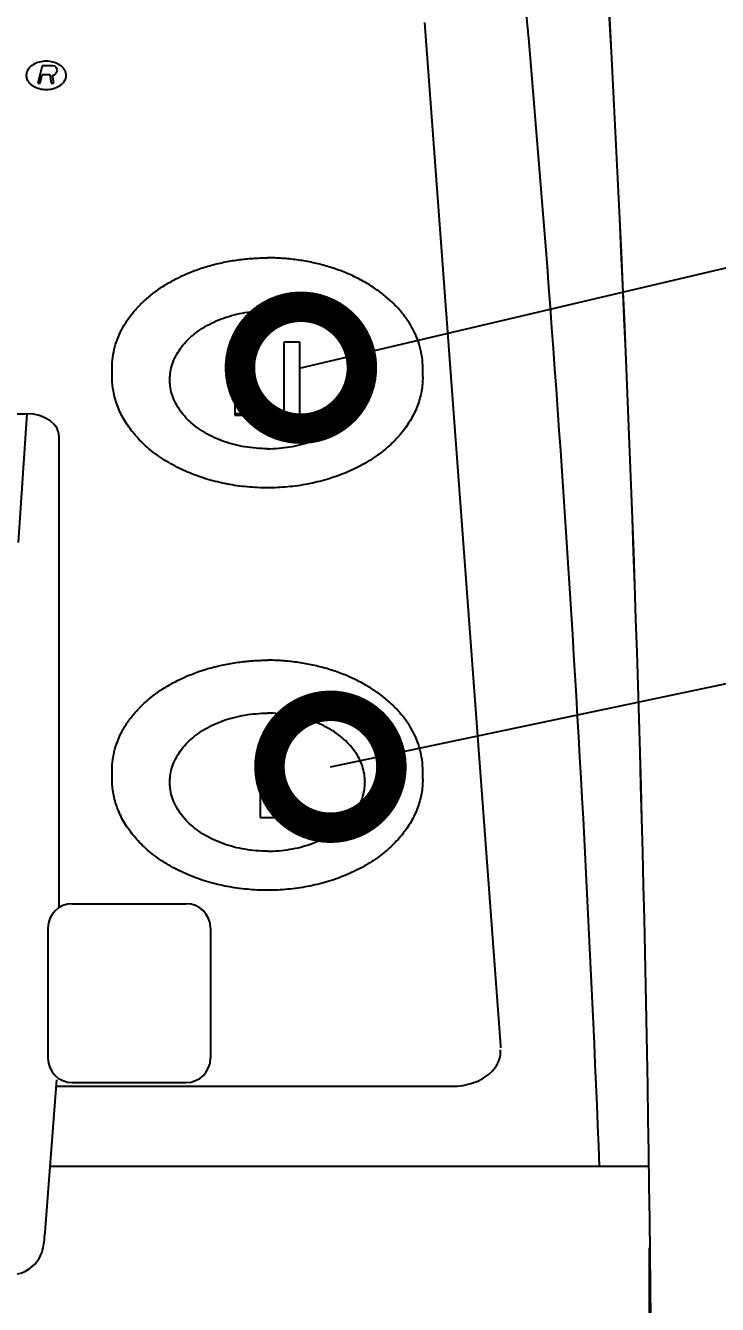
# Model space of a CAD drawing. Extents: x 230 to 4050, y 0 to 2754.
# Drawn here: x 1077.4 to 1162.5, y 2149.2 to 2306.5 of the extents above; entities that cross this region are included whole.
import ezdxf

# ---------------------------------------------------------------- set-up
doc = ezdxf.new("R2010")
doc.units = 0
doc.header["$PDMODE"] = 3
doc.layers.get('0').update_dxf_attribs({"linetype": 'CONTINUOUS'})
doc.layers.get('DEFPOINTS').update_dxf_attribs({"linetype": 'CONTINUOUS'})
doc.layers.add('SUNPOU', color=7, linetype='CONTINUOUS')
doc.styles.get("Standard").update_dxf_attribs({"font": 'SIMPLEX.shx', "bigfont": 'extfont.shx'})
doc.dimstyles.get("Standard").update_dxf_attribs({"dimscale": 10, "dimtxt": 2, "dimasz": 3, "dimexe": 1, "dimexo": 1, "dimgap": 0.6, "dimtad": 3, "dimdec": 0, "dimzin": 0, "dimdsep": 46, "dimtxsty": 'STANDARD', "dimblk1": 'OPEN', "dimblk2": 'OPEN', "dimsah": 1, "dimcen": 1.5, "dimadec": 0, "dimazin": 0, "dimtfac": 1, "dimtdec": 0, "dimtmove": 0, "dimatfit": 0, "dimldrblk": 'DOTSMALL', "dimfxl": 1, "dimtvp": 1, "dimtolj": 1, "dimtzin": 0, "dimarcsym": 0})

# ---------------------------------------------------------------- blocks, each defined once
blk = doc.blocks.new('_OPEN')
at = {"color": 0, "linetype": 'ByBlock'}
for p, q in [((-1, 0.1667), (0, 0)), ((0, 0), (-1, -0.1667)), ((0, 0), (-1, 0))]:
    blk.add_line(p, q, dxfattribs=at)
blk = doc.blocks.new('*D22')
at = {"layer": 'DEFPOINTS', "color": 0}
for p in [(1086.16, 2398.56), (999.16, 1813.36), (1431.7, 1813.36)]:
    blk.add_point(p, dxfattribs=at)
at = {"layer": 'SUNPOU', "color": 0, "lineweight": -2}
for p, q in [((1096.16, 2398.56), (1441.7, 2398.56)), ((1431.7, 2368.56), (1431.7, 1843.36)), ((1009.16, 1813.36), (1441.7, 1813.36))]:
    blk.add_line(p, q, dxfattribs=at)
at = {"layer": 'SUNPOU', "color": 0, "lineweight": -2, "xscale": 30, "yscale": 30, "zscale": 30}
for p, rotation in [((1431.7, 2398.56), 90), ((1431.7, 1813.36), 270)]:
    blk.add_blockref('_OPEN', p, dxfattribs=dict(at, rotation=rotation))
at = {"layer": 'SUNPOU', "color": 0, "insert": (1415.7, 2105.96), "char_height": 20, "attachment_point": 5, "rotation": 90}
blk.add_mtext('\\A1;585', dxfattribs=at)
blk = doc.blocks.new('_DotSmall')
at = {"color": 0, "linetype": 'ByBlock', "const_width": 0.5}
blk.add_lwpolyline([(-0.0625, 0, 1), (0.0625, 0, 1)], format="xyb", close=True, dxfattribs=at)
blk = doc.blocks.new('*D11')
at = {"layer": 'DEFPOINTS', "color": 0}
for p in [(1086.16, 2398.56), (1063.38, 1838.45), (1381.7, 1838.45)]:
    blk.add_point(p, dxfattribs=at)
at = {"layer": 'SUNPOU', "color": 0, "lineweight": -2}
for p, q in [((1096.16, 2398.56), (1391.7, 2398.56)), ((1381.7, 2368.56), (1381.7, 1868.45)), ((1073.38, 1838.45), (1391.7, 1838.45))]:
    blk.add_line(p, q, dxfattribs=at)
at = {"layer": 'SUNPOU', "color": 0, "lineweight": -2, "xscale": 30, "yscale": 30, "zscale": 30}
for p, rotation in [((1381.7, 2398.56), 90), ((1381.7, 1838.45), 270)]:
    blk.add_blockref('_OPEN', p, dxfattribs=dict(at, rotation=rotation))
at = {"layer": 'SUNPOU', "color": 0, "insert": (1365.7, 2118.5), "char_height": 20, "attachment_point": 5, "rotation": 90}
blk.add_mtext('\\A1;560', dxfattribs=at)
blk = doc.blocks.new('*D17')
at = {"layer": 'DEFPOINTS', "color": 0}
for p in [(844.23, 2166.2), (1154.09, 2166.2), (844.23, 1705.76)]:
    blk.add_point(p, dxfattribs=at)
at = {"layer": 'SUNPOU', "color": 0, "lineweight": -2}
for p, q in [((844.23, 2156.2), (844.23, 1695.76)), ((1154.09, 2156.2), (1154.09, 1695.76)), ((1124.09, 1705.76), (874.23, 1705.76))]:
    blk.add_line(p, q, dxfattribs=at)
at = {"layer": 'SUNPOU', "color": 0, "lineweight": -2, "xscale": 30, "yscale": 30, "zscale": 30, "rotation": 180}
blk.add_blockref('_OPEN', (844.23, 1705.76), dxfattribs=at)
at = {"layer": 'SUNPOU', "color": 0, "lineweight": -2, "xscale": 30, "yscale": 30, "zscale": 30}
blk.add_blockref('_OPEN', (1154.09, 1705.76), dxfattribs=at)
at = {"layer": 'SUNPOU', "color": 0, "insert": (999.16, 1721.76), "char_height": 20, "attachment_point": 5}
blk.add_mtext('\\A1;310', dxfattribs=at)

msp = doc.modelspace()

# ---------------------------------------------------------------- linework, layer by layer
at = {"color": 2}
for p, q in [((1126.46, 2306.9), (1135.83, 2181.03)), ((1079.45, 2301.57), (1078.92, 2299.46)), ((1080.76, 2301.57), (1079.45, 2301.57)), ((1081.02, 2301.52), (1080.76, 2301.57)), ((1081.2, 2301.37), (1081.02, 2301.52)), ((1081.31, 2301.17), (1081.2, 2301.37)), ((1081.33, 2301.02), (1081.31, 2301.17)), ((1079.2, 2299.46), (1079.46, 2300.5)), ((1079.46, 2300.5), (1080.41, 2300.5)), ((1080.41, 2300.5), (1080.56, 2299.46)), ((1080.74, 2300.38), (1080.98, 2300.48)), ((1080.91, 2299.46), (1080.74, 2300.38)), ((1080.98, 2300.48), (1081.19, 2300.68)), ((1081.19, 2300.68), (1081.28, 2300.83)), ((1081.28, 2300.83), (1081.33, 2301.02)), ((1078.92, 2299.46), (1079.2, 2299.46)), ((1080.56, 2299.46), (1080.91, 2299.45)), ((1103.16, 2267.6), (1103.16, 2258.63)), ((1105.16, 2267.6), (1103.16, 2267.6)), ((1105.16, 2258.63), (1105.16, 2267.6)), ((1109.16, 2267.6), (1109.16, 2258.63)), ((1111.16, 2267.6), (1109.16, 2267.6)), ((1111.16, 2258.63), (1111.16, 2267.6)), ((1088.06, 2263.33), (1088.06, 2264.46)), ((1126.26, 2263.33), (1126.26, 2264.46)), ((920.75, 2258.78), (1077.57, 2258.78)), ((1077.57, 2258.78), (1076.52, 2242.96)), ((1103.16, 2258.84), (1105.16, 2258.84)), ((1103.16, 2258.63), (1105.16, 2258.63)), ((1109.16, 2258.63), (1111.16, 2258.63)), ((1081.55, 2198.05), (1081.55, 2255.95)), ((1106.28, 2218.11), (1106.28, 2209.13)), ((1108.03, 2218.11), (1106.28, 2218.11)), ((1108.03, 2209.13), (1108.03, 2218.11)), ((1088.06, 2214.06), (1088.06, 2215.19)), ((1088.06, 2213.83), (1088.06, 2214.96)), ((1126.26, 2213.83), (1126.26, 2214.96)), ((1106.28, 2209.13), (1108.03, 2209.13)), ((1083.16, 2198.53), (1097.16, 2198.53)), ((1080.16, 2195.53), (1080.16, 2179.53)), ((1100.16, 2195.53), (1100.16, 2179.53)), ((1135.83, 2181.03), (1135.84, 2180.81)), ((1135.84, 2180.31), (1135.83, 2180.54)), ((1079.81, 2158.14), (1081.28, 2176.88)), ((1081.21, 2176.07), (1129.84, 2176.07)), ((1083.16, 2176.53), (1097.16, 2176.53))]:
    msp.add_line(p, q, dxfattribs=at)
at = {"color": 2, "linetype": 'Continuous'}
msp.add_line((1154.09, 2166.2), (1080.4, 2166.2), dxfattribs=at)
at = {"color": 2}
for points in [[(1075.62, 2152.91), (1075.9, 2152.92), (1076.44, 2153), (1076.95, 2153.14), (1077.42, 2153.34), (1077.86, 2153.6), (1078.24, 2153.89), (1078.57, 2154.21), (1078.85, 2154.56), (1079.08, 2154.9), (1079.26, 2155.25), (1079.4, 2155.59), (1079.51, 2155.91), (1079.58, 2156.19), (1079.62, 2156.44), (1079.66, 2156.69), (1079.69, 2156.93), (1079.73, 2157.2), (1079.76, 2157.5), (1079.79, 2157.84), (1079.81, 2158.14)], [(1075.62, 2152.91), (1075.9, 2152.92), (1076.44, 2153), (1076.95, 2153.14), (1077.42, 2153.34), (1077.86, 2153.6), (1078.24, 2153.89), (1078.57, 2154.21), (1078.85, 2154.56), (1079.08, 2154.9), (1079.26, 2155.25), (1079.4, 2155.59), (1079.51, 2155.91), (1079.58, 2156.19), (1079.62, 2156.44), (1079.66, 2156.69), (1079.69, 2156.93), (1079.73, 2157.2)]]:
    msp.add_lwpolyline(points, dxfattribs=at)
for centre, radius, start, end in [((-2382.32, 2115.65), 3536.76, 359.18408, 3.44063), ((-1845.45, 2047.99), 2995.79, 2.26144, 5.34574), ((1078.67, 2300.41), 1.16, 177.5374, 182.4626), ((1081.25, 2300.41), 1.16, 357.5374, 2.4626), ((1083.16, 2195.53), 3, 90, 180), ((1097.16, 2195.53), 3, 0, 90), ((1083.16, 2179.53), 3, 180, 270), ((1097.16, 2179.53), 3, 270, 0)]:
    msp.add_arc(centre, radius, start, end, dxfattribs=at)
at = {"color": 3}
msp.add_arc((-2382.3, 2115.65), 3536.75, 359.18407, 3.44064, dxfattribs=at)
at = {"color": 2}
msp.add_ellipse((1077.55, 2255.93), major_axis=(4.01, 0.03), ratio=0.710784, start_param=-0.006126, end_param=1.558671, dxfattribs=at)
for points, knots in [([(1082.27, 2301), (1082.16, 2301.2), (1081.84, 2301.58), (1081.18, 2301.95), (1080.38, 2302.15), (1079.54, 2302.15), (1078.74, 2301.95), (1078.08, 2301.58), (1077.75, 2301.2), (1077.65, 2301)], [0, 0, 0, 0, 0.674049, 1.433503, 2.260805, 3.113418, 3.940721, 4.700174, 5.374224, 5.374224, 5.374224, 5.374224]), ([(1077.51, 2300.36), (1077.51, 2300.17), (1077.63, 2299.76), (1078.08, 2299.24), (1078.74, 2298.86), (1079.54, 2298.66), (1080.38, 2298.66), (1081.18, 2298.86), (1081.84, 2299.24), (1082.29, 2299.76), (1082.41, 2300.17), (1082.41, 2300.36)], [0, 0, 0, 0, 0.563455, 1.237505, 1.996958, 2.824261, 3.676873, 4.504176, 5.263629, 5.937679, 6.501134, 6.501134, 6.501134, 6.501134]), ([(1088.06, 2264.46), (1088.06, 2264.67), (1088.08, 2265.32), (1088.23, 2266.39), (1088.57, 2267.66), (1089.09, 2268.9), (1089.77, 2270.1), (1090.61, 2271.24), (1091.6, 2272.32), (1092.72, 2273.33), (1093.98, 2274.26), (1095.36, 2275.1), (1096.84, 2275.85), (1098.41, 2276.49), (1100.06, 2277.02), (1101.78, 2277.44), (1103.55, 2277.74), (1105.35, 2277.92), (1106.55, 2277.97), (1107.16, 2277.97)], [0, 0, 0, 0, 0.642992, 1.934044, 3.242116, 4.577407, 5.948563, 7.36233, 8.823399, 10.334395, 11.895975, 13.506992, 15.164692, 16.864929, 18.602372, 20.370724, 22.162918, 23.971321, 25.787921, 25.787921, 25.787921, 25.787921]), ([(1126.26, 2264.46), (1126.26, 2264.67), (1126.24, 2265.32), (1126.09, 2266.39), (1125.74, 2267.66), (1125.23, 2268.9), (1124.55, 2270.1), (1123.71, 2271.24), (1122.72, 2272.32), (1121.6, 2273.33), (1120.34, 2274.26), (1118.96, 2275.1), (1117.48, 2275.85), (1115.91, 2276.49), (1114.25, 2277.02), (1112.54, 2277.44), (1110.77, 2277.74), (1108.97, 2277.92), (1107.77, 2277.97), (1107.16, 2277.97)], [0, 0, 0, 0, 0.642992, 1.934044, 3.242116, 4.577407, 5.948563, 7.36233, 8.823399, 10.334395, 11.895975, 13.506992, 15.164692, 16.864929, 18.602372, 20.370724, 22.162918, 23.971321, 25.787921, 25.787921, 25.787921, 25.787921]), ([(1095.16, 2262.97), (1095.16, 2263.14), (1095.18, 2263.63), (1095.32, 2264.46), (1095.64, 2265.43), (1096.13, 2266.36), (1096.76, 2267.24), (1097.53, 2268.07), (1098.43, 2268.82), (1099.45, 2269.5), (1100.57, 2270.09), (1101.78, 2270.58), (1103.06, 2270.97), (1104.4, 2271.25), (1105.77, 2271.42), (1106.69, 2271.46), (1107.16, 2271.46)], [0, 0, 0, 0, 0.493791, 1.487169, 2.499819, 3.542688, 4.624259, 5.750175, 6.923195, 8.143368, 9.408335, 10.713683, 12.053311, 13.419789, 14.804706, 16.199001, 16.199001, 16.199001, 16.199001]), ([(1119.16, 2262.97), (1119.16, 2263.14), (1119.14, 2263.63), (1119, 2264.46), (1118.68, 2265.43), (1118.19, 2266.36), (1117.56, 2267.24), (1116.79, 2268.07), (1115.89, 2268.82), (1114.87, 2269.5), (1113.75, 2270.09), (1112.54, 2270.58), (1111.26, 2270.97), (1109.92, 2271.25), (1108.55, 2271.42), (1107.62, 2271.46), (1107.16, 2271.46)], [0, 0, 0, 0, 0.493791, 1.487169, 2.499819, 3.542688, 4.624259, 5.750175, 6.923195, 8.143368, 9.408335, 10.713683, 12.053311, 13.419789, 14.804706, 16.199001, 16.199001, 16.199001, 16.199001]), ([(1107.16, 2249.68), (1106.33, 2249.68), (1104.67, 2249.75), (1102.22, 2250.1), (1099.85, 2250.67), (1097.61, 2251.46), (1095.52, 2252.45), (1093.64, 2253.62), (1091.98, 2254.97), (1090.58, 2256.46), (1089.47, 2258.07), (1088.66, 2259.77), (1088.17, 2261.53), (1088.06, 2262.73), (1088.06, 2263.33)], [0, 0, 0, 0, 2.497537, 4.974385, 7.411352, 9.789849, 12.095404, 14.316643, 16.444912, 18.479645, 20.425746, 22.294072, 24.106861, 25.888903, 25.888903, 25.888903, 25.888903]), ([(1107.16, 2254.49), (1106.69, 2254.49), (1105.77, 2254.53), (1104.4, 2254.7), (1103.06, 2254.98), (1101.78, 2255.37), (1100.57, 2255.86), (1099.45, 2256.45), (1098.43, 2257.12), (1097.53, 2257.88), (1096.76, 2258.7), (1096.13, 2259.59), (1095.64, 2260.52), (1095.32, 2261.49), (1095.18, 2262.31), (1095.16, 2262.81), (1095.16, 2262.97)], [0, 0, 0, 0, 1.394296, 2.779212, 4.14569, 5.485318, 6.790666, 8.055633, 9.275806, 10.448826, 11.574743, 12.656314, 13.699182, 14.711832, 15.70521, 16.199001, 16.199001, 16.199001, 16.199001]), ([(1126.26, 2263.33), (1126.26, 2262.73), (1126.15, 2261.53), (1125.66, 2259.77), (1124.85, 2258.07), (1123.74, 2256.46), (1122.34, 2254.97), (1120.68, 2253.62), (1118.79, 2252.44), (1116.71, 2251.45), (1114.46, 2250.67), (1112.1, 2250.1), (1109.65, 2249.75), (1107.99, 2249.68), (1107.16, 2249.68)], [0, 0, 0, 0, 1.780865, 3.593482, 5.462389, 7.409581, 9.44563, 11.575153, 13.797355, 16.103405, 18.481804, 20.918024, 23.393449, 25.888901, 25.888901, 25.888901, 25.888901]), ([(1107.16, 2254.49), (1107.62, 2254.49), (1108.55, 2254.53), (1109.92, 2254.7), (1111.26, 2254.98), (1112.54, 2255.37), (1113.75, 2255.86), (1114.87, 2256.45), (1115.89, 2257.12), (1116.79, 2257.88), (1117.56, 2258.7), (1118.19, 2259.59), (1118.68, 2260.52), (1119, 2261.49), (1119.14, 2262.31), (1119.16, 2262.81), (1119.16, 2262.97)], [0, 0, 0, 0, 1.394296, 2.779212, 4.14569, 5.485318, 6.790666, 8.055633, 9.275806, 10.448826, 11.574743, 12.656314, 13.699182, 14.711832, 15.70521, 16.199001, 16.199001, 16.199001, 16.199001]), ([(1088.06, 2214.96), (1088.06, 2215.18), (1088.08, 2215.82), (1088.23, 2216.9), (1088.57, 2218.16), (1089.09, 2219.4), (1089.77, 2220.6), (1090.61, 2221.74), (1091.6, 2222.83), (1092.72, 2223.84), (1093.98, 2224.77), (1095.36, 2225.61), (1096.84, 2226.35), (1098.41, 2226.99), (1100.06, 2227.52), (1101.78, 2227.94), (1103.55, 2228.24), (1105.35, 2228.43), (1106.55, 2228.47), (1107.16, 2228.47)], [0, 0, 0, 0, 0.642992, 1.934044, 3.242116, 4.577407, 5.948563, 7.36233, 8.823399, 10.334395, 11.895975, 13.506992, 15.164692, 16.864929, 18.602372, 20.370724, 22.162918, 23.971321, 25.787921, 25.787921, 25.787921, 25.787921]), ([(1126.26, 2214.96), (1126.26, 2215.18), (1126.24, 2215.82), (1126.09, 2216.9), (1125.74, 2218.16), (1125.23, 2219.4), (1124.55, 2220.6), (1123.71, 2221.74), (1122.72, 2222.83), (1121.6, 2223.84), (1120.34, 2224.77), (1118.96, 2225.61), (1117.48, 2226.35), (1115.91, 2226.99), (1114.25, 2227.52), (1112.54, 2227.94), (1110.77, 2228.24), (1108.97, 2228.43), (1107.77, 2228.47), (1107.16, 2228.47)], [0, 0, 0, 0, 0.642992, 1.934044, 3.242116, 4.577407, 5.948563, 7.36233, 8.823399, 10.334395, 11.895975, 13.506992, 15.164692, 16.864929, 18.602372, 20.370724, 22.162918, 23.971321, 25.787921, 25.787921, 25.787921, 25.787921]), ([(1095.16, 2213.48), (1095.16, 2213.64), (1095.18, 2214.14), (1095.32, 2214.96), (1095.64, 2215.93), (1096.13, 2216.86), (1096.76, 2217.75), (1097.53, 2218.57), (1098.43, 2219.33), (1099.45, 2220), (1100.57, 2220.59), (1101.78, 2221.08), (1103.06, 2221.47), (1104.4, 2221.75), (1105.77, 2221.92), (1106.69, 2221.96), (1107.16, 2221.96)], [0, 0, 0, 0, 0.493791, 1.487169, 2.499819, 3.542688, 4.624259, 5.750175, 6.923195, 8.143368, 9.408335, 10.713683, 12.053311, 13.419789, 14.804706, 16.199001, 16.199001, 16.199001, 16.199001]), ([(1119.16, 2213.48), (1119.16, 2213.64), (1119.14, 2214.14), (1119, 2214.96), (1118.68, 2215.93), (1118.19, 2216.86), (1117.56, 2217.75), (1116.79, 2218.57), (1115.89, 2219.33), (1114.87, 2220), (1113.75, 2220.59), (1112.54, 2221.08), (1111.26, 2221.47), (1109.92, 2221.75), (1108.55, 2221.92), (1107.62, 2221.96), (1107.16, 2221.96)], [0, 0, 0, 0, 0.493791, 1.487169, 2.499819, 3.542688, 4.624259, 5.750175, 6.923195, 8.143368, 9.408335, 10.713683, 12.053311, 13.419789, 14.804706, 16.199001, 16.199001, 16.199001, 16.199001]), ([(1107.16, 2200.18), (1106.33, 2200.18), (1104.67, 2200.26), (1102.22, 2200.6), (1099.85, 2201.17), (1097.61, 2201.96), (1095.52, 2202.95), (1093.64, 2204.12), (1091.98, 2205.47), (1090.58, 2206.96), (1089.47, 2208.57), (1088.66, 2210.27), (1088.17, 2212.04), (1088.06, 2213.24), (1088.06, 2213.83)], [0, 0, 0, 0, 2.497537, 4.974385, 7.411352, 9.789849, 12.095404, 14.316643, 16.444912, 18.479645, 20.425746, 22.294072, 24.106861, 25.888903, 25.888903, 25.888903, 25.888903]), ([(1107.16, 2204.99), (1106.69, 2204.99), (1105.77, 2205.03), (1104.4, 2205.2), (1103.06, 2205.48), (1101.78, 2205.87), (1100.57, 2206.36), (1099.45, 2206.95), (1098.43, 2207.63), (1097.53, 2208.38), (1096.76, 2209.21), (1096.13, 2210.09), (1095.64, 2211.02), (1095.32, 2211.99), (1095.18, 2212.82), (1095.16, 2213.31), (1095.16, 2213.48)], [0, 0, 0, 0, 1.394296, 2.779212, 4.14569, 5.485318, 6.790666, 8.055633, 9.275806, 10.448826, 11.574743, 12.656314, 13.699182, 14.711832, 15.70521, 16.199001, 16.199001, 16.199001, 16.199001]), ([(1126.26, 2213.83), (1126.26, 2213.24), (1126.15, 2212.04), (1125.66, 2210.27), (1124.85, 2208.57), (1123.74, 2206.96), (1122.34, 2205.47), (1120.68, 2204.12), (1118.79, 2202.95), (1116.71, 2201.96), (1114.46, 2201.17), (1112.1, 2200.6), (1109.65, 2200.26), (1107.99, 2200.18), (1107.16, 2200.18)], [0, 0, 0, 0, 1.780865, 3.593482, 5.462389, 7.409581, 9.44563, 11.575153, 13.797355, 16.103405, 18.481804, 20.918024, 23.393449, 25.888901, 25.888901, 25.888901, 25.888901]), ([(1107.16, 2204.99), (1107.62, 2204.99), (1108.55, 2205.03), (1109.92, 2205.2), (1111.26, 2205.48), (1112.54, 2205.87), (1113.75, 2206.36), (1114.87, 2206.95), (1115.89, 2207.63), (1116.79, 2208.38), (1117.56, 2209.21), (1118.19, 2210.09), (1118.68, 2211.02), (1119, 2211.99), (1119.14, 2212.82), (1119.16, 2213.31), (1119.16, 2213.48)], [0, 0, 0, 0, 1.394296, 2.779212, 4.14569, 5.485318, 6.790666, 8.055633, 9.275806, 10.448826, 11.574743, 12.656314, 13.699182, 14.711832, 15.70521, 16.199001, 16.199001, 16.199001, 16.199001]), ([(1129.84, 2176.07), (1130.29, 2176.07), (1131.2, 2176.14), (1132.51, 2176.47), (1133.68, 2177.01), (1134.64, 2177.71), (1135.37, 2178.57), (1135.76, 2179.47), (1135.83, 2180.06), (1135.84, 2180.31)], [0, 0, 0, 0, 1.365323, 2.730004, 4.018986, 5.193049, 6.301593, 7.337473, 8.086521, 8.086521, 8.086521, 8.086521])]:
    msp.add_open_spline(points, degree=3, knots=knots, dxfattribs=at)
for points in [[(1077.53, 2300.67), (1077.52, 2300.6), (1077.51, 2300.53), (1077.51, 2300.46)], [(1077.65, 2301), (1077.6, 2300.9), (1077.56, 2300.78), (1077.53, 2300.67)], [(1082.39, 2300.67), (1082.36, 2300.78), (1082.32, 2300.9), (1082.27, 2301)], [(1082.41, 2300.46), (1082.41, 2300.53), (1082.4, 2300.6), (1082.39, 2300.67)]]:
    msp.add_open_spline(points, degree=3, dxfattribs=at)

# ---------------------------------------------------------------- dimensions: what is measured, and where the dimension line sits
at = {"layer": 'SUNPOU'}
for base, p2, picture, middle in [((1431.7, 1813.36), (999.16, 1813.36), '*D22', (1415.7, 2105.96)), ((1381.7, 1838.45), (1063.38, 1838.45), '*D11', (1365.7, 2118.5))]:
    dim = msp.add_linear_dim(base=base, p1=(1086.16, 2398.56), p2=p2, angle=90, dimstyle='STANDARD', dxfattribs=at)
    dim.commit()
    dim.dimension.update_dxf_attribs({"geometry": picture, "text_midpoint": middle})
dim = msp.add_linear_dim(base=(844.23, 1705.76), p1=(1154.09, 2166.2), p2=(844.23, 2166.2), dimstyle='STANDARD', dxfattribs=at)
dim.commit()
dim.dimension.update_dxf_attribs({"geometry": '*D17', "text_midpoint": (999.16, 1721.76)})

# ---------------------------------------------------------------- leaders
for points in [[(1111.28, 2264.45), (1276.06, 2303.18)], [(1114.91, 2215.37), (1275.39, 2249.09)]]:
    msp.add_leader(points, dimstyle='STANDARD', dxfattribs=at)

doc.saveas('drawing.dxf')
